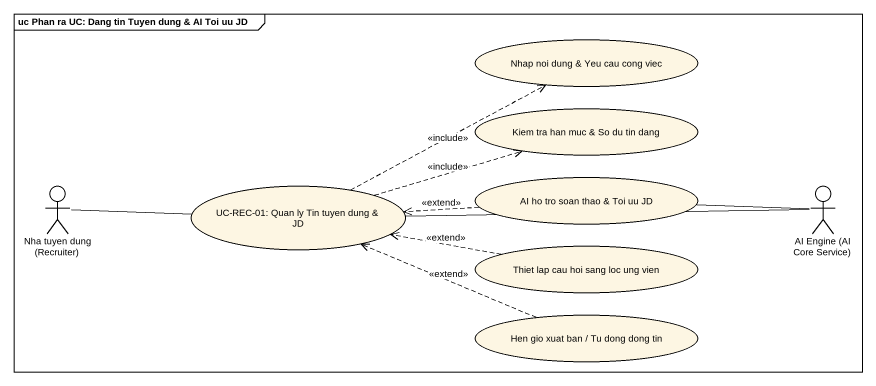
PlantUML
@startuml
mainframe uc Phan ra UC: Dang tin Tuyen dung & AI Toi uu JD
usecase "Nhap noi dung & Yeu cau cong viec" as Nhap_noi_dung_Yeu_cau_cong
usecase "Kiem tra han muc & So du tin dang" as Kiem_tra_han_muc_So_du_tin
actor "Nha tuyen dung (Recruiter)" as Nha_tuyen_dung_Recruiter
usecase "UC-REC-01: Quan ly Tin tuyen dung & JD" as UC_REC_01_Quan_ly_Tin_tuyen
usecase "AI ho tro soan thao & Toi uu JD" as AI_ho_tro_soan_thao_Toi_uu
actor "AI Engine (AI Core Service)" as AI_Engine_AI_Core_Service
usecase "Thiet lap cau hoi sang loc ung vien" as Thiet_lap_cau_hoi_sang_loc
usecase "Hen gio xuat ban / Tu dong dong tin" as Hen_gio_xuat_ban_Tu_dong
Nha_tuyen_dung_Recruiter -right- UC_REC_01_Quan_ly_Tin_tuyen
UC_REC_01_Quan_ly_Tin_tuyen .right.> Nhap_noi_dung_Yeu_cau_cong : <<include>>
UC_REC_01_Quan_ly_Tin_tuyen .right.> Kiem_tra_han_muc_So_du_tin : <<include>>
AI_ho_tro_soan_thao_Toi_uu .left.> UC_REC_01_Quan_ly_Tin_tuyen : <<extend>>
AI_Engine_AI_Core_Service -left- UC_REC_01_Quan_ly_Tin_tuyen
AI_Engine_AI_Core_Service -left- AI_ho_tro_soan_thao_Toi_uu
Thiet_lap_cau_hoi_sang_loc .left.> UC_REC_01_Quan_ly_Tin_tuyen : <<extend>>
Hen_gio_xuat_ban_Tu_dong .left.> UC_REC_01_Quan_ly_Tin_tuyen : <<extend>>
@enduml
